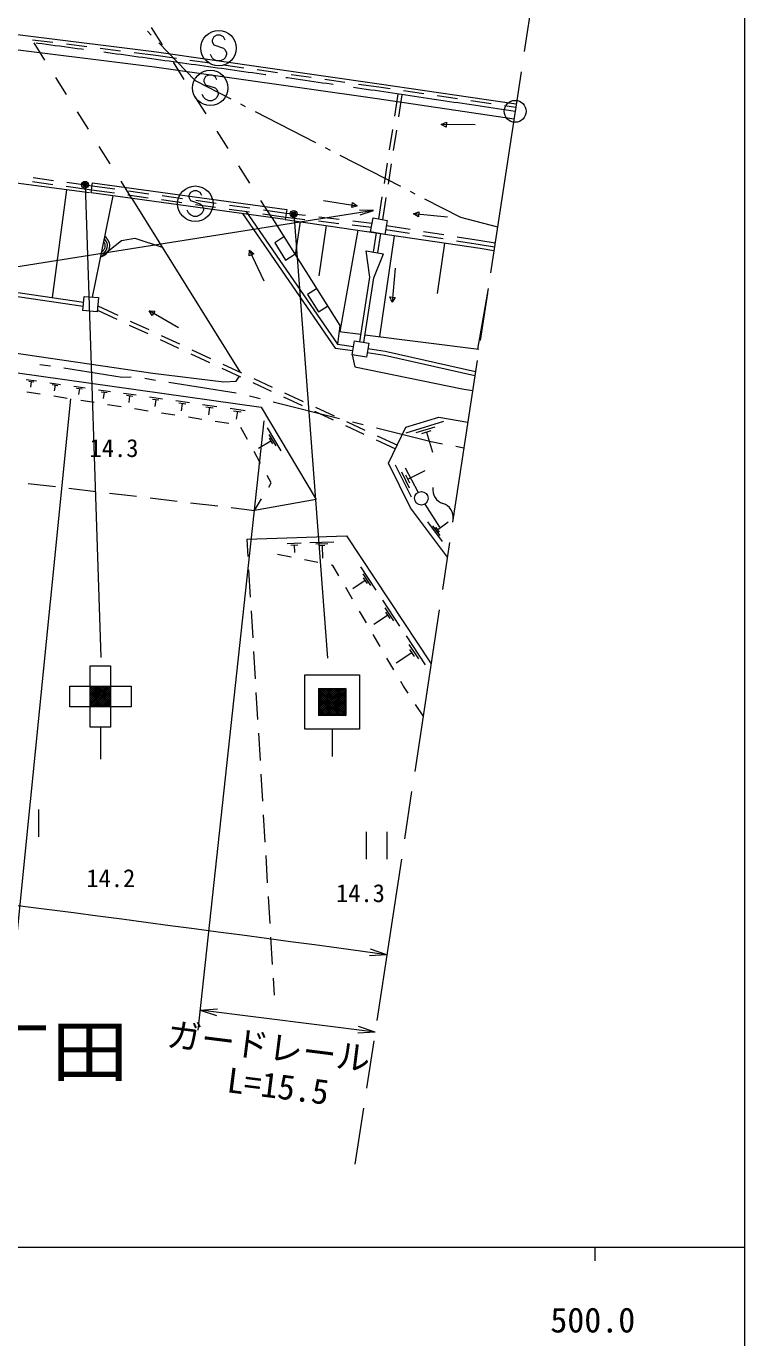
# Model space of a CAD drawing. Units: millimetres, scale not verified. Extents: x 40000 to 680000, y 20000 to 380000.
# Drawn here: x 526256 to 579000, y 198357 to 294604 of the extents above; entities that cross this region are included whole.
import ezdxf
from ezdxf.enums import TextEntityAlignment as Align

# ---------------------------------------------------------------- set-up
doc = ezdxf.new("R2010")
doc.units = ezdxf.units.MM
doc.header["$LTSCALE"] = 1000
doc.header["$PDMODE"] = 32
doc.header["$PDSIZE"] = 500
doc.linetypes.add('CHAIN', pattern=[18.5, 12, -1.5, 3.5, -1.5])
for name, color, linetype, lineweight in [('M-BGD', 7, 'Continuous', 13), ('M-BMK', 2, 'CHAIN', 13), ('M-BMK-ROW', 30, 'Continuous', 13), ('M-BMK-SRVR', 3, 'Continuous', 13), ('M-STR-HTXT', 7, 'Continuous', 13), ('M-STR-STR1', 1, 'Continuous', 13), ('M-STR-STRC', 7, 'Continuous', 13), ('M-TTL-BAND', 7, 'Continuous', 13)]:
    doc.layers.add(name, color=color, linetype=linetype, lineweight=lineweight)
doc.layers.add('M-BMK-HTXT', color=7, linetype='Continuous')
doc.styles.add('ＭＳ ゴシック', font='')
doc.styles.get('ＭＳ ゴシック').set_extended_font_data('MS Gothic')

# ---------------------------------------------------------------- blocks, each defined once
blk = doc.blocks.new('open_arrow')
at = {"color": 0, "linetype": 'Continuous', "lineweight": -2}
blk.add_lwpolyline([(7.5, 1.25), (0, 0), (7.5, -1.25)], dxfattribs=at)

msp = doc.modelspace()

# ---------------------------------------------------------------- linework, layer by layer
at = {"layer": 'M-BGD'}
for p, q in [((526728, 293612), (528217, 293426)), ((535148, 294241), (535426, 293953)), ((529209, 293302), (530697, 293115)), ((531690, 292991), (533178, 292805)), ((534170, 292681), (535781, 292479)), ((535982, 293378), (538646, 290620)), ((535781, 292479), (537278, 292266)), ((538268, 292125), (539753, 291914)), ((540743, 291773), (542228, 291561)), ((543218, 291420), (544703, 291208)), ((545693, 291067), (547178, 290856)), ((548168, 290715), (549653, 290503)), ((538646, 290620), (541272, 289268)), ((550643, 290362), (552139, 290149)), ((552139, 290149), (552961, 290028)), ((553950, 289882), (555434, 289664)), ((541983, 288902), (542339, 288718)), ((553314, 288007), (553566, 289625)), ((553610, 287958), (553862, 289579)), ((556423, 289518), (557907, 289299)), ((558897, 289153), (560380, 288935)), ((561370, 288789), (562191, 288668)), ((543050, 288352), (547495, 286064)), ((552929, 285537), (553160, 287019)), ((553225, 285488), (553456, 286970)), ((556719, 287389), (557096, 287572)), ((559219, 287360), (556719, 287389)), ((557092, 287197), (556719, 287389)), ((557096, 287572), (557092, 287197)), ((548207, 285697), (548562, 285514)), ((549274, 285148), (553719, 282860)), ((552544, 283066), (552775, 284549)), ((552840, 283018), (553071, 284500)), ((526723, 283198), (528209, 282994)), ((526761, 283495), (528247, 283291)), ((529238, 283155), (531097, 282900)), ((529207, 282605), (528161, 274703)), ((529199, 282858), (531055, 282603)), ((531055, 282603), (532731, 282367)), ((531097, 282900), (532771, 282665)), ((531110, 274727), (532648, 282150)), ((533721, 282228), (535207, 282019)), ((533761, 282525), (535247, 282316)), ((536237, 282177), (537722, 281968)), ((552138, 280460), (552390, 282078)), ((552433, 280409), (552686, 282029)), ((554430, 282493), (554786, 282310)), ((534012, 281963), (541939, 269231)), ((536197, 281880), (537682, 281671)), ((538673, 281531), (540158, 281322)), ((538713, 281829), (540198, 281620)), ((541148, 281183), (542634, 280974)), ((541188, 281480), (542674, 281271)), ((543664, 281132), (545338, 280896)), ((548086, 281824), (550554, 281429)), ((550154, 281303), (550213, 281673)), ((550554, 281429), (550154, 281303)), ((550213, 281673), (550554, 281429)), ((555497, 281944), (558123, 280592)), ((543624, 280835), (545300, 280599)), ((544275, 280559), (549270, 272653)), ((545300, 280599), (546709, 280432)), ((545338, 280896), (546749, 280729)), ((546355, 280263), (546000, 277829)), ((547702, 280314), (549192, 280137)), ((547742, 280611), (549232, 280435)), ((550225, 280317), (551636, 280150)), ((551636, 280150), (551646, 280148)), ((554686, 280831), (555078, 280981)), ((557174, 280588), (554686, 280831)), ((555041, 280608), (554686, 280831)), ((555078, 280981), (555041, 280608)), ((558123, 280592), (560855, 279888)), ((545170, 279142), (544494, 278715)), ((548272, 279981), (547732, 276279)), ((550593, 279639), (549266, 272206)), ((550185, 280020), (551594, 279853)), ((551758, 278024), (551978, 279435)), ((552054, 277976), (552275, 279391)), ((553262, 279235), (552184, 271833)), ((552644, 279687), (554386, 279411)), ((552696, 279982), (554436, 279707)), ((555373, 279255), (556855, 279021)), ((555424, 279551), (556905, 279317)), ((557893, 279161), (559633, 278885)), ((542632, 277743), (542641, 278162)), ((543711, 275903), (542641, 278162)), ((542641, 278162), (542971, 277904)), ((544494, 278715), (545295, 277447)), ((556964, 278696), (556424, 274995)), ((557843, 278865), (559584, 278589)), ((559584, 278589), (560630, 278408)), ((559633, 278885), (560675, 278704)), ((542971, 277904), (542632, 277743)), ((545295, 277447), (545972, 277874)), ((551197, 278116), (552487, 277905)), ((551472, 276192), (551197, 278116)), ((551767, 276132), (552487, 277905)), ((553347, 276843), (553107, 274354)), ((547574, 275338), (546898, 274911)), ((550734, 271453), (551472, 276192)), ((551030, 271407), (551767, 276132)), ((560166, 275357), (559372, 270913)), ((546898, 274911), (547699, 273642)), ((553107, 274354), (552956, 274746)), ((552956, 274746), (553330, 274709)), ((553330, 274709), (553107, 274354)), ((531483, 273759), (532905, 273098)), ((531510, 274077), (532982, 273393)), ((537444, 272479), (535272, 273718)), ((535505, 273370), (535272, 273718)), ((535272, 273718), (535691, 273695)), ((535691, 273695), (535505, 273370)), ((547699, 273642), (548375, 274070)), ((533812, 272677), (535173, 272045)), ((533889, 272972), (535249, 272340)), ((549270, 272653), (549105, 271268)), ((536079, 271623), (537440, 270991)), ((536156, 271918), (537516, 271286)), ((549218, 272212), (550820, 272007)), ((551118, 271969), (559487, 270898)), ((538347, 270570), (539707, 269938)), ((538423, 270865), (539784, 270233)), ((540614, 269516), (541974, 268884)), ((540691, 269811), (542051, 269179)), ((526263, 268678), (527018, 268572)), ((526437, 268551), (526815, 268498)), ((542958, 268758), (544318, 268126)), ((527291, 267604), (526303, 267759)), ((526626, 268525), (526570, 268122)), ((527988, 268435), (528784, 268324)), ((528172, 268301), (528570, 268245)), ((528371, 268273), (528311, 267849)), ((529753, 268187), (530589, 268069)), ((529947, 268046), (530365, 267987)), ((530156, 268017), (530093, 267571)), ((531559, 267933), (532436, 267809)), ((531762, 267785), (532200, 267723)), ((531981, 267754), (531915, 267286)), ((533405, 267673), (534326, 267543)), ((542881, 268463), (544241, 267831)), ((545225, 267704), (546585, 267072)), ((529267, 267295), (528279, 267450)), ((531243, 266986), (530255, 267141)), ((533219, 266677), (532231, 266832)), ((533618, 267518), (534078, 267453)), ((533848, 267485), (533779, 266994)), ((535294, 267407), (536258, 267271)), ((535517, 267244), (535999, 267177)), ((535758, 267210), (535686, 266696)), ((537226, 267135), (538235, 266993)), ((537459, 266965), (537964, 266894)), ((537711, 266929), (537636, 266391)), ((539202, 266857), (540256, 266708)), ((539446, 266679), (539973, 266605)), ((539709, 266642), (539630, 266080)), ((545148, 267409), (546509, 266777)), ((547492, 266651), (548852, 266019)), ((535195, 266368), (534207, 266523)), ((537171, 266059), (536183, 266214)), ((539147, 265750), (538159, 265905)), ((541223, 266572), (542324, 266417)), ((541478, 266386), (542028, 266309)), ((541753, 266348), (541670, 265760)), ((547415, 266356), (548776, 265724)), ((541123, 265441), (540135, 265596)), ((542499, 264280), (542020, 265158)), ((543935, 265140), (544942, 263451)), ((549683, 265302), (551043, 264670)), ((549759, 265598), (551120, 264965)), ((554141, 264767), (556898, 265614)), ((554887, 264795), (556265, 265218)), ((555288, 264717), (555977, 264928)), ((555632, 264823), (556084, 263352)), ((544213, 264161), (543313, 263624)), ((544074, 264651), (544577, 263806)), ((544087, 264372), (544339, 263950)), ((551950, 264249), (553372, 263588)), ((552027, 264544), (553499, 263860)), ((543457, 262525), (542978, 263402)), ((554535, 260033), (553367, 262402)), ((554401, 260703), (553817, 261887)), ((555029, 260406), (554105, 262180)), ((554267, 261373), (555530, 261996)), ((526409, 261060), (528395, 260822)), ((544243, 261085), (543936, 261647)), ((544053, 260779), (544243, 261085)), ((554413, 261077), (554121, 261669)), ((529388, 260704), (531374, 260467)), ((532367, 260348), (534353, 260111)), ((535346, 259992), (537331, 259755)), ((543001, 259078), (543527, 259928)), ((547535, 259882), (543001, 259078)), ((538324, 259636), (540310, 259399)), ((541303, 259281), (543001, 259078)), ((555526, 259539), (556591, 257846)), ((556807, 256801), (555733, 258236)), ((556634, 257231), (556097, 257949)), ((556461, 257662), (557227, 258234)), ((556596, 257482), (556327, 257841)), ((542446, 256957), (542521, 255701)), ((545404, 256656), (546441, 256691)), ((545668, 256527), (546187, 256544)), ((545927, 256535), (545946, 255982)), ((547082, 256713), (548837, 256772)), ((547524, 256610), (548402, 256640)), ((547748, 256501), (548186, 256516)), ((547967, 256508), (547999, 255572)), ((545693, 255636), (544712, 255832)), ((547654, 255244), (546673, 255440)), ((542581, 254703), (542700, 252706)), ((548771, 255021), (548634, 255048)), ((549205, 254278), (548771, 255021)), ((550796, 254921), (551918, 253223)), ((550964, 254422), (551525, 253573)), ((550991, 254135), (551271, 253710)), ((550215, 252551), (549710, 253414)), ((551131, 253922), (550225, 253324)), ((552401, 252494), (553661, 250587)), ((542760, 251708), (542879, 249711)), ((551224, 250824), (550719, 251688)), ((552776, 251372), (551760, 250700)), ((552588, 251933), (553219, 250980)), ((552619, 251611), (552934, 251134)), ((552234, 249098), (551729, 249961)), ((554137, 249866), (555547, 247733)), ((542939, 248713), (543058, 246717)), ((554558, 248611), (553420, 247860)), ((554348, 249239), (555053, 248172)), ((554382, 248878), (554734, 248345)), ((553243, 247371), (552738, 248235)), ((553938, 246183), (553748, 246508)), ((543118, 245719), (543237, 243722)), ((554284, 245665), (553938, 246183)), ((555395, 244001), (554840, 244833)), ((543297, 242724), (543416, 240727)), ((543476, 239729), (543595, 237733)), ((527147, 237122), (527147, 235122)), ((543655, 236735), (543774, 234738)), ((551219, 235474), (551219, 233474)), ((552719, 235474), (552719, 233474)), ((543834, 233740), (543953, 231744)), ((544013, 230745), (544133, 228749)), ((544192, 227751), (544312, 225754)), ((544371, 224756), (544446, 223500))]:
    msp.add_line(p, q, dxfattribs=at)
for points in [[(63163, 288243), (83517, 288366), (114842, 289514), (146080, 291059), (159464, 291824), (159459, 291824), (160039, 291862), (162629, 292033), (198270, 294388), (253161, 298978), (263294, 299781), (312431, 302756), (341302, 303893), (363212, 304457), (378803, 304685), (409833, 304482), (437392, 303298), (452839, 302220), (462973, 301393), (486944, 298832), (535813, 292716), (552174, 290386), (562227, 288904)], [(63159, 287143), (83540, 287266), (114889, 288415), (146139, 289961), (159532, 290726), (160112, 290764), (162664, 290933), (198352, 293291), (253250, 297882), (263370, 298684), (312486, 301657), (341338, 302794), (363235, 303357), (378807, 303585), (409806, 303382), (437330, 302200), (452756, 301123), (462870, 300297), (486817, 297740), (535667, 291626), (552016, 289297), (562061, 287817), (562062, 287817)], [(459214, 290953), (491737, 287563), (530905, 282409)], [(484025, 280190), (502869, 278127), (530442, 274064)], [(484051, 280489), (502907, 278425), (530467, 274363)], [(542137, 280851), (548932, 270990), (550232, 270803)], [(542384, 281021), (549105, 271268), (550284, 271099)], [(545275, 280422), (559584, 278314), (560588, 278135)], [(454042, 280070), (488303, 275682), (511156, 272718), (535557, 269155), (540751, 268498), (541657, 268549), (541902, 268918)], [(531723, 277686), (533258, 278891), (534219, 279046), (536229, 278403)], [(498334, 273015), (543497, 266656), (547535, 259882)], [(550178, 270493), (550380, 269608), (558256, 267997), (559026, 267862)], [(551285, 270652), (552556, 270469), (559194, 268973)], [(551337, 270947), (552610, 270764), (559240, 269270)], [(557167, 255650), (554473, 259254), (552848, 262550), (554124, 265180), (556546, 265924), (558674, 265552)], [(542446, 256957), (549767, 257203), (555975, 247811)]]:
    msp.add_lwpolyline(points, dxfattribs=at)
for points in [[(531124, 283107), (545376, 281156), (545275, 280422), (531024, 282372)], [(551713, 280534), (552760, 280351), (552581, 279326), (551534, 279509)], [(530502, 274778), (531562, 274689), (531474, 273651), (530415, 273741)], [(550357, 271519), (551404, 271336), (551225, 270311), (550178, 270493)]]:
    msp.add_lwpolyline(points, close=True, dxfattribs=at)
msp.add_circle((555259, 259962), 500, dxfattribs=at)
for centre, radius, start, end in [((531573, 278502), 812, 280.90897, 55.66924), ((531573, 278502), 650, 287.02476, 49.55345), ((531573, 278502), 488, 298.15745, 38.42076), ((531573, 278502), 325, 332.34674, 4.23147), ((557177, 260609), 1083, 172.69517, 252.15483), ((556514, 258548), 1083, 352.69517, 72.15483)]:
    msp.add_arc(centre, radius, start, end, dxfattribs=at)
at = {"layer": 'M-BMK'}
for p, q in [((572965, 359478), (562141, 288340)), ((562144, 288360), (550387, 211089))]:
    msp.add_line(p, q, dxfattribs=at)
msp.add_arc((270806, -1626462), 1936839, 81.34886, 83.80823, dxfattribs=at)
at = {"layer": 'M-BMK-ROW'}
for p, q in [((527243, 269781), (528038, 269695)), ((529026, 269540), (533308, 268839)), ((533308, 268839), (533968, 268874)), ((534958, 268767), (535748, 268642)), ((536736, 268486), (541675, 267704)), ((542648, 267477), (543424, 267283)), ((544394, 267039), (549243, 265823)), ((550213, 265579), (550989, 265385)), ((551959, 265141), (555977, 264133)), ((555977, 264133), (556819, 263969)), ((557801, 263778), (558387, 263664))]:
    msp.add_line(p, q, dxfattribs=at)
at = {"layer": 'M-BMK-SRVR'}
msp.add_circle((562144, 288360), 800, dxfattribs=at)
at = {"layer": 'M-STR-HTXT'}
for p, q in [((529512, 267257), (525065, 222810)), ((543697, 265647), (538858, 220936)), ((552727, 226465), (551455, 226385)), ((552727, 226465), (551522, 226880)), ((539017, 222407), (540288, 222499)), ((551864, 220791), (539017, 222407)), ((539017, 222407), (540226, 222003)), ((551864, 220791), (550592, 220699)), ((551864, 220791), (550655, 221195))]:
    msp.add_line(p, q, dxfattribs=at)
msp.add_lwpolyline([(551737, 281094), (518511, 275822), (486011, 275822)], dxfattribs=at)
msp.add_arc((-171053, -5114305), 5389590, 82.28231, 83.49617, dxfattribs=at)
at = {"layer": 'M-STR-STR1'}
for p, q in [((536257, 293236), (535455, 294503)), ((527628, 292124), (526830, 293395)), ((537861, 290700), (537059, 291968)), ((529224, 289584), (528426, 290854)), ((539464, 288165), (538662, 289433)), ((530820, 287044), (530022, 288314)), ((541068, 285629), (540266, 286897)), ((532416, 284504), (531618, 285774)), ((542672, 283094), (541870, 284362)), ((534012, 281963), (533214, 283233)), ((544275, 280559), (543473, 281826))]:
    msp.add_line(p, q, dxfattribs=at)
at = {"layer": 'M-STR-STRC'}
for p, q in [((540021, 293826), (539902, 293589)), ((539902, 293589), (539902, 293471)), ((540257, 293944), (540021, 293826)), ((540493, 293944), (540257, 293944)), ((540730, 293826), (540493, 293944)), ((540848, 293589), (540730, 293826)), ((539902, 293471), (540021, 293235)), ((540021, 293235), (540730, 292998)), ((540730, 292998), (540848, 292880)), ((540848, 292880), (540966, 292644)), ((540966, 292644), (540966, 292526)), ((539902, 292289), (539784, 292526)), ((540021, 292171), (539902, 292289)), ((540257, 292053), (540021, 292171)), ((540493, 292053), (540257, 292053)), ((540730, 292171), (540493, 292053)), ((540848, 292289), (540730, 292171)), ((540966, 292526), (540848, 292289)), ((539412, 290906), (539294, 290669)), ((539294, 290669), (539294, 290551)), ((539648, 291024), (539412, 290906)), ((539885, 291024), (539648, 291024)), ((540121, 290906), (539885, 291024)), ((540239, 290669), (540121, 290906)), ((539294, 290551), (539412, 290315)), ((539412, 290315), (540121, 290078)), ((540121, 290078), (540239, 289960)), ((540239, 289960), (540357, 289724)), ((540357, 289724), (540357, 289606)), ((539294, 289369), (539176, 289606)), ((539412, 289251), (539294, 289369)), ((539648, 289133), (539412, 289251)), ((539885, 289133), (539648, 289133)), ((540121, 289251), (539885, 289133)), ((540239, 289369), (540121, 289251)), ((540357, 289606), (540239, 289369)), ((530571, 282972), (531744, 248288)), ((538313, 282408), (538195, 282172)), ((538195, 282172), (538195, 282054)), ((538195, 282054), (538313, 281817)), ((538550, 282527), (538313, 282408)), ((538786, 282527), (538550, 282527)), ((539023, 282408), (538786, 282527)), ((539141, 282172), (539023, 282408)), ((538195, 280872), (538077, 281108)), ((538313, 281817), (539023, 281581)), ((539023, 281581), (539141, 281463)), ((539141, 281463), (539259, 281227)), ((539259, 281108), (539141, 280872)), ((539259, 281227), (539259, 281108)), ((538313, 280754), (538195, 280872)), ((538550, 280636), (538313, 280754)), ((538786, 280636), (538550, 280636)), ((539023, 280754), (538786, 280636)), ((539141, 280872), (539023, 280754)), ((545889, 280831), (548365, 248232)), ((530952, 247669), (532452, 247669)), ((530952, 246169), (530952, 247669)), ((532452, 247669), (532452, 246169)), ((546716, 247012), (550716, 247012)), ((546716, 243012), (546716, 247012)), ((550716, 247012), (550716, 243012)), ((529452, 244669), (529452, 246169)), ((529452, 246169), (530952, 246169)), ((530952, 246169), (532452, 246169)), ((530952, 244669), (530952, 246169)), ((530952, 246114), (531007, 246169)), ((530952, 245973), (531148, 246169)), ((530952, 245831), (531290, 246169)), ((530952, 245690), (531431, 246169)), ((530952, 245548), (531573, 246169)), ((530952, 245407), (531714, 246169)), ((530952, 245266), (531855, 246169)), ((530952, 245124), (531997, 246169)), ((530952, 244983), (532138, 246169)), ((530952, 244841), (532280, 246169)), ((530952, 244700), (532421, 246169)), ((532361, 244669), (530952, 246078)), ((532220, 244669), (530952, 245937)), ((532078, 244669), (530952, 245795)), ((531937, 244669), (530952, 245654)), ((531796, 244669), (530952, 245513)), ((532452, 244720), (531003, 246169)), ((531063, 244669), (532452, 246058)), ((532452, 244861), (531144, 246169)), ((531204, 244669), (532452, 245917)), ((532452, 245003), (531285, 246169)), ((531345, 244669), (532452, 245776)), ((532452, 245144), (531427, 246169)), ((531487, 244669), (532452, 245634)), ((532452, 245285), (531568, 246169)), ((531628, 244669), (532452, 245493)), ((532452, 245427), (531710, 246169)), ((532452, 245568), (531851, 246169)), ((532452, 245710), (531993, 246169)), ((532452, 245851), (532134, 246169)), ((532452, 245992), (532275, 246169)), ((532452, 246134), (532417, 246169)), ((532452, 246169), (533952, 246169)), ((532452, 246169), (532452, 244669)), ((533952, 246169), (533952, 244669)), ((547716, 246012), (549716, 246012)), ((547716, 246012), (547716, 244012)), ((547716, 245989), (547739, 246012)), ((547716, 245848), (547880, 246012)), ((547716, 245707), (548022, 246012)), ((547716, 245565), (548163, 246012)), ((547716, 245424), (548305, 246012)), ((547716, 245282), (548446, 246012)), ((547716, 245141), (548587, 246012)), ((547716, 245000), (548729, 246012)), ((547716, 244858), (548870, 246012)), ((547716, 244717), (549012, 246012)), ((547716, 244575), (549153, 246012)), ((547716, 244434), (549295, 246012)), ((547716, 244292), (549436, 246012)), ((547716, 244151), (549577, 246012)), ((549669, 244012), (547716, 245965)), ((549528, 244012), (547716, 245824)), ((549386, 244012), (547716, 245683)), ((549245, 244012), (547716, 245541)), ((547719, 244012), (549716, 246010)), ((549716, 244107), (547811, 246012)), ((547860, 244012), (549716, 245868)), ((549716, 244248), (547952, 246012)), ((548002, 244012), (549716, 245727)), ((549716, 244390), (548094, 246012)), ((548143, 244012), (549716, 245585)), ((549716, 244531), (548235, 246012)), ((548284, 244012), (549716, 245444)), ((549716, 244672), (548376, 246012)), ((549716, 244814), (548518, 246012)), ((549716, 244955), (548659, 246012)), ((549716, 245097), (548801, 246012)), ((549716, 245238), (548942, 246012)), ((549716, 245380), (549084, 246012)), ((549716, 245521), (549225, 246012)), ((549716, 245662), (549366, 246012)), ((549716, 245804), (549508, 246012)), ((549716, 245945), (549649, 246012)), ((549716, 246012), (549716, 244012)), ((530952, 244669), (529452, 244669)), ((531654, 244669), (530952, 245371)), ((531513, 244669), (530952, 245230)), ((531371, 244669), (530952, 245088)), ((531230, 244669), (530952, 244947)), ((531088, 244669), (530952, 244805)), ((530952, 243169), (530952, 244669)), ((532452, 244669), (530952, 244669)), ((531770, 244669), (532452, 245351)), ((531911, 244669), (532452, 245210)), ((532053, 244669), (532452, 245069)), ((532194, 244669), (532452, 244927)), ((532335, 244669), (532452, 244786)), ((533952, 244669), (532452, 244669)), ((532452, 244669), (532452, 243169)), ((549104, 244012), (547716, 245400)), ((548962, 244012), (547716, 245258)), ((548821, 244012), (547716, 245117)), ((548679, 244012), (547716, 244975)), ((548538, 244012), (547716, 244834)), ((548397, 244012), (547716, 244693)), ((548255, 244012), (547716, 244551)), ((548426, 244012), (549716, 245302)), ((548567, 244012), (549716, 245161)), ((548709, 244012), (549716, 245020)), ((548850, 244012), (549716, 244878)), ((548992, 244012), (549716, 244737)), ((549133, 244012), (549716, 244595)), ((548114, 244012), (547716, 244410)), ((547972, 244012), (547716, 244268)), ((547831, 244012), (547716, 244127)), ((549716, 244012), (547716, 244012)), ((549274, 244012), (549716, 244454)), ((549416, 244012), (549716, 244313)), ((549557, 244012), (549716, 244171)), ((549699, 244012), (549716, 244030)), ((532452, 243169), (530952, 243169)), ((531709, 243169), (531709, 240820)), ((550716, 243012), (546716, 243012)), ((548716, 243012), (548716, 241012))]:
    msp.add_line(p, q, dxfattribs=at)
for centre, radius in [((540375, 292998), 1300), ((539766, 290078), 1300), ((530571, 282972), 150), ((530571, 282972), 120), ((530571, 282972), 90), ((530571, 282972), 60), ((530571, 282972), 30), ((538668, 281581), 1300), ((545889, 280831), 150), ((545889, 280831), 120), ((545889, 280831), 90), ((545889, 280831), 60), ((545889, 280831), 30)]:
    msp.add_circle(centre, radius, dxfattribs=at)
for p in [(530571, 282972), (545889, 280831)]:
    msp.add_point(p, dxfattribs=at)
at = {"layer": 'M-TTL-BAND'}
for p, q in [((579000, 20000), (579000, 370000)), ((40000, 205000), (579000, 205000)), ((568000, 205000), (568000, 204000))]:
    msp.add_line(p, q, dxfattribs=at)

# ---------------------------------------------------------------- block references
at = {"layer": 'M-STR-HTXT', "xscale": 133, "yscale": 133, "rotation": 189}
msp.add_blockref('open_arrow', (551737, 281094), dxfattribs=at)

# ---------------------------------------------------------------- texts
at = {"layer": 'M-BGD', "style": 'ＭＳ ゴシック'}
for s, p in [('14.3', (530904, 262594)), ('14.2', (530668, 231030)), ('14.3', (548993, 229932))]:
    msp.add_text(s, height=1320, dxfattribs=at).set_placement(p, align=Align.BOTTOM_LEFT)
at = {"layer": 'M-BMK-HTXT', "style": 'ＭＳ ゴシック', "width": 1.15}
msp.add_text('字壱丁田', height=3666, dxfattribs=at).set_placement((522303, 216456), align=Align.BOTTOM_CENTER)
at = {"layer": 'M-STR-HTXT', "style": 'ＭＳ ゴシック'}
for s, p in [('ガードレール', (543883, 218279)), ('L=15.5', (544562, 215374))]:
    msp.add_text(s, height=1833, rotation=352.831, dxfattribs=at).set_placement(p, align=Align.BOTTOM_CENTER)
at = {"layer": 'M-TTL-BAND', "style": 'ＭＳ ゴシック'}
msp.add_text('500.0', height=1833, dxfattribs=at).set_placement((567844, 198195), align=Align.BOTTOM_CENTER)

doc.saveas('drawing.dxf')
